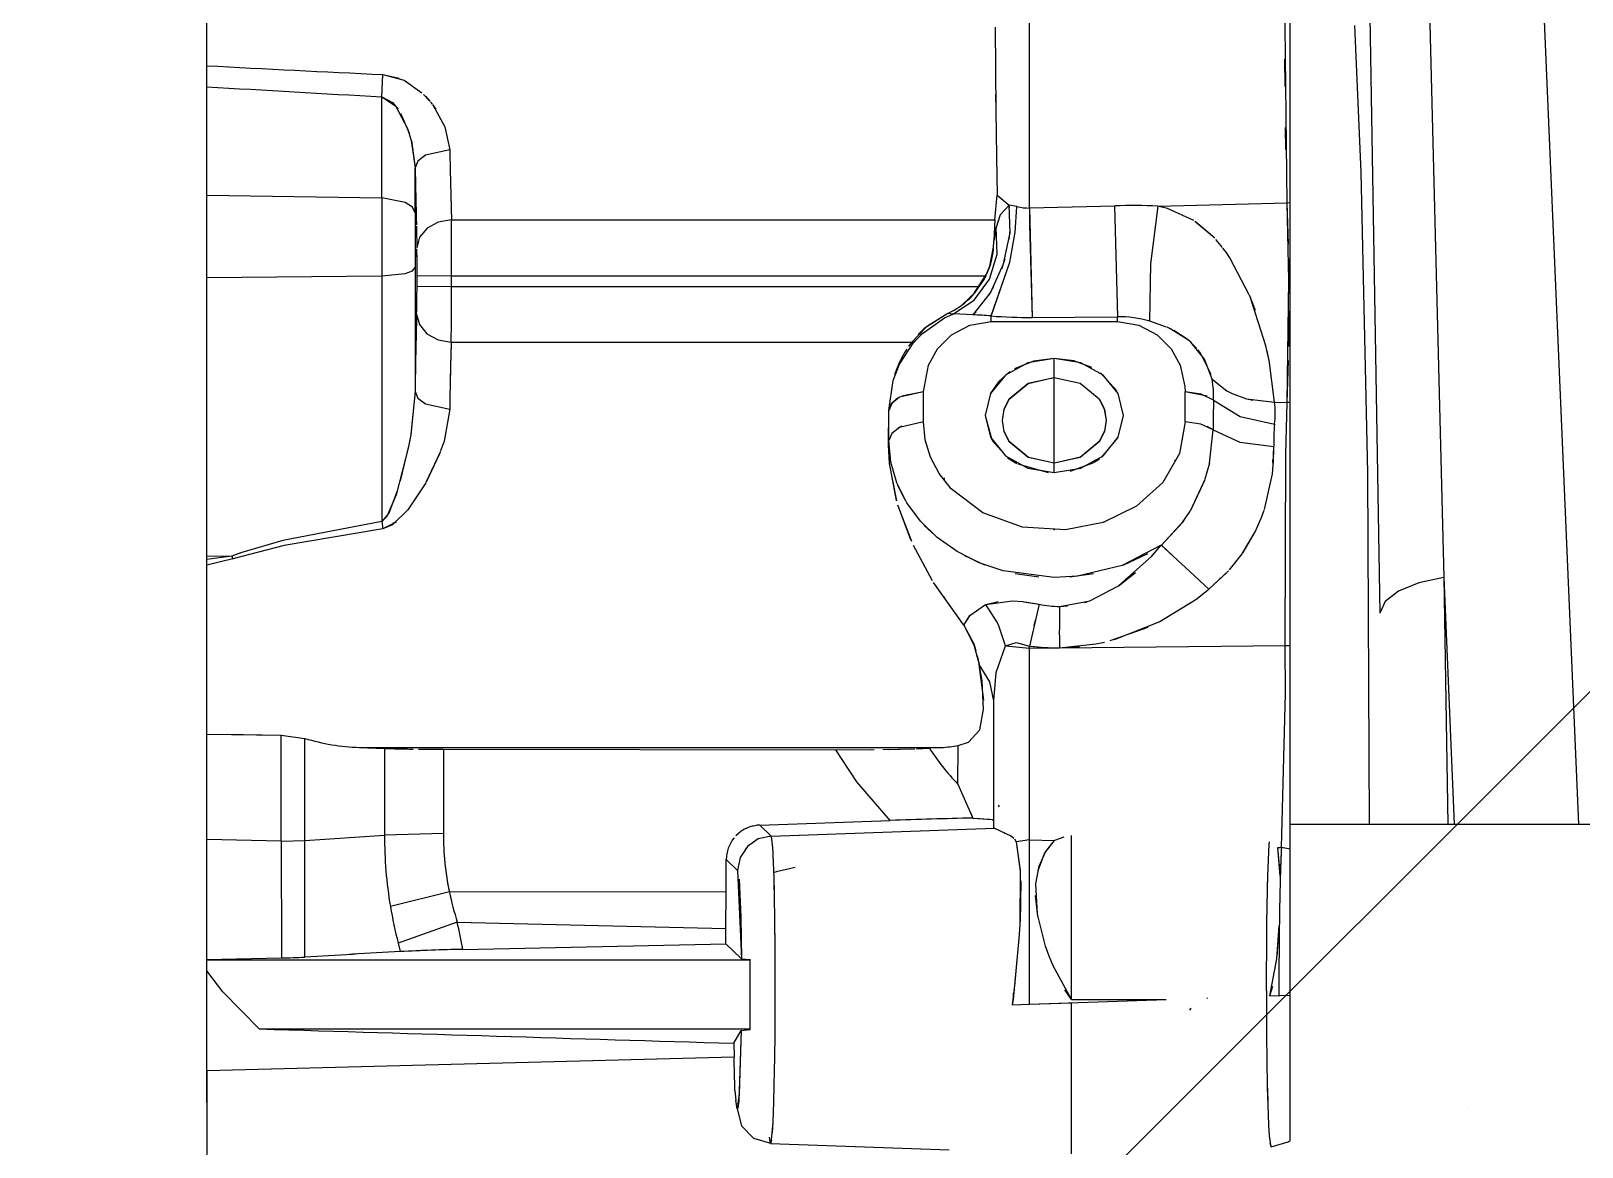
# Model space of a CAD drawing. Header units: millimetres. Extents: x 1084702 to 1166801, y 36632 to 124519.
# Drawn here: x 1103261.5 to 1103351.2, y 47696.2 to 47760.8 of the extents above; entities that cross this region are included whole.
import ezdxf

# ---------------------------------------------------------------- set-up
doc = ezdxf.new("R2010")
doc.units = ezdxf.units.MM
doc.header["$LTSCALE"] = 250
doc.layers.get('0').update_dxf_attribs({"color": 255})
doc.layers.add('%posline', color=240, linetype='Continuous')
doc.layers.add('%symbol', color=1, linetype='Continuous')
doc.styles.add('ROMANS', font='ROMANS.shx', dxfattribs={"height": 100})
doc.dimstyles.new('dott', dxfattribs={"dimscale": 100, "dimtxt": 150, "dimasz": 0.01, "dimexe": 0.5, "dimexo": 1, "dimgap": 1, "dimtad": 1, "dimdsep": 46, "dimtxsty": 'ROMANS', "dimcen": 1.5, "dimclrd": 1, "dimclre": 1, "dimclrt": 2, "dimazin": 2, "dimtfac": 1, "dimtmove": 2, "dimatfit": 3, "dimldrblk": 'DOT', "dimfxl": 1, "dimtvp": 100, "dimtolj": 1, "dimarcsym": 0})

# ---------------------------------------------------------------- blocks, each defined once
blk = doc.blocks.new('_Dot')
at = {"color": 0, "linetype": 'ByBlock', "lineweight": -2}
blk.add_line((-0.5, 0), (-1, 0), dxfattribs=at)
at = {"color": 0, "linetype": 'ByBlock', "const_width": 0.5}
blk.add_lwpolyline([(-0.25, 0, 1), (0.25, 0, 1)], format="xyb", close=True, dxfattribs=at)
blk = doc.blocks.new('GENERATOR-CENTER')
for p, q in [((-1469.424, -55.655), (-1466.804, -117.431)), ((-1483.47, -81.486), (-1483.47, -57.345)), ((-1546.108, -73.57), (-1546.108, -57.834)), ((-1475.458, -68.733), (-1474.58, -103.169)), ((-1475.458, -68.733), (-1474.58, -103.169)), ((-1483.644, -81.499), (-1483.778, -69.369)), ((-1498.539, -73.331), (-1498.539, -70.825)), ((-1478.857, -70.744), (-1478.283, -105.231)), ((-1478.857, -70.744), (-1478.283, -105.231)), ((-1546.108, -73.57), (-1546.108, -71.56)), ((-1500.527, -71.345), (-1500.49, -76.159)), ((-1479.357, -79.728), (-1479.735, -71.24)), ((-1546.108, -72.088), (-1546.108, -72.034)), ((-1498.539, -74.894), (-1498.539, -73.328)), ((-1483.766, -74.778), (-1483.776, -73.195)), ((-1483.47, -75.215), (-1483.47, -73.391)), ((-1546.108, -74.783), (-1546.108, -73.57)), ((-1546.108, -74.783), (-1546.108, -73.57)), ((-1535.993, -75.364), (-1535.924, -74.082)), ((-1535.924, -74.082), (-1534.707, -74.405)), ((-1535.924, -74.082), (-1534.986, -74.283)), ((-1534.707, -74.405), (-1533.674, -75.127)), ((-1546.108, -81.059), (-1546.108, -74.783)), ((-1546.108, -81.059), (-1546.108, -74.783)), ((-1533.572, -75.225), (-1533.191, -75.645)), ((-1533.467, -75.332), (-1533.221, -75.608)), ((-1500.5, -75.208), (-1500.49, -76.186)), ((-1498.539, -77.436), (-1498.539, -74.892)), ((-1535.993, -75.364), (-1535.366, -75.7)), ((-1535.993, -75.364), (-1535.204, -75.881)), ((-1535.366, -75.7), (-1535.053, -76.085)), ((-1535.204, -75.881), (-1534.501, -77.204)), ((-1533.168, -75.673), (-1533.078, -75.787)), ((-1533.066, -75.803), (-1532.872, -76.076)), ((-1533.048, -75.827), (-1532.343, -77.094)), ((-1500.49, -76.187), (-1500.453, -78.805)), ((-1534.913, -76.307), (-1534.396, -77.513)), ((-1532.343, -77.094), (-1532.064, -78.428)), ((-1483.47, -78.594), (-1483.47, -76.831)), ((-1534.501, -77.204), (-1534.286, -77.897)), ((-1534.285, -77.901), (-1534.064, -79.475)), ((-1534.284, -77.904), (-1534.064, -79.475)), ((-1498.539, -78.683), (-1498.539, -77.433)), ((-1483.719, -78.421), (-1483.739, -77.146)), ((-1483.47, -78.411), (-1483.47, -77.95)), ((-1533.471, -78.745), (-1533.905, -79.082)), ((-1533.47, -78.745), (-1533.905, -79.082)), ((-1532.064, -78.428), (-1533.471, -78.745)), ((-1532.064, -78.428), (-1533.47, -78.745)), ((-1500.453, -78.808), (-1500.405, -81.061)), ((-1500.452, -78.845), (-1500.405, -81.061)), ((-1498.539, -81.794), (-1498.539, -78.682)), ((-1546.108, -79.615), (-1546.108, -78.96)), ((-1535.995, -79.439), (-1535.993, -79.439)), ((-1534.074, -79.405), (-1534.072, -79.405)), ((-1534.065, -82.074), (-1534.064, -79.475)), ((-1534.065, -82.074), (-1534.064, -79.475)), ((-1533.905, -79.082), (-1534.064, -79.475)), ((-1533.905, -79.082), (-1534.064, -79.475)), ((-1478.976, -97.12), (-1479.357, -79.728)), ((-1546.108, -81.059), (-1535.995, -81.213)), ((-1546.108, -81.059), (-1535.995, -81.213)), ((-1546.108, -85.807), (-1546.108, -81.059)), ((-1534.639, -81.477), (-1535.995, -81.213)), ((-1534.639, -81.477), (-1535.995, -81.213)), ((-1534.221, -81.752), (-1534.639, -81.477)), ((-1534.221, -81.752), (-1534.639, -81.477)), ((-1500.539, -82.489), (-1500.405, -81.062)), ((-1500.539, -82.489), (-1500.405, -81.062)), ((-1500.405, -81.062), (-1499.723, -81.632)), ((-1500.405, -81.062), (-1499.725, -81.631)), ((-1491.117, -81.69), (-1483.644, -81.499)), ((-1491.117, -81.69), (-1483.644, -81.499)), ((-1483.644, -81.499), (-1483.47, -81.486)), ((-1483.644, -81.499), (-1483.47, -81.486)), ((-1483.539, -85.967), (-1483.644, -81.499)), ((-1483.567, -83.881), (-1483.644, -81.499)), ((-1483.47, -83.866), (-1483.47, -81.486)), ((-1483.47, -93.049), (-1483.47, -81.486)), ((-1534.065, -82.074), (-1534.221, -81.752)), ((-1534.065, -82.074), (-1534.221, -81.752)), ((-1531.964, -82.489), (-1532.725, -82.616)), ((-1531.964, -82.489), (-1532.725, -82.616)), ((-1531.964, -82.489), (-1500.539, -82.489)), ((-1531.964, -82.489), (-1500.539, -82.489)), ((-1500.539, -82.489), (-1500.605, -83.697)), ((-1500.232, -82.196), (-1500.466, -82.915)), ((-1500.232, -82.196), (-1500.466, -82.915)), ((-1499.725, -81.631), (-1500.232, -82.196)), ((-1499.725, -81.631), (-1500.232, -82.196)), ((-1499.694, -81.778), (-1499.721, -81.63)), ((-1499.662, -83.23), (-1499.72, -81.634)), ((-1499.365, -83.19), (-1499.27, -81.719)), ((-1499.364, -83.19), (-1499.27, -81.719)), ((-1498.539, -81.793), (-1493.615, -81.669)), ((-1498.539, -81.793), (-1493.615, -81.669)), ((-1498.539, -81.794), (-1498.539, -81.785)), ((-1498.539, -81.793), (-1498.382, -88.122)), ((-1498.539, -81.796), (-1498.533, -82.685)), ((-1493.621, -81.668), (-1493.458, -88.083)), ((-1493.621, -81.669), (-1493.458, -88.084)), ((-1491.121, -81.688), (-1491.549, -85.031)), ((-1491.121, -81.69), (-1491.549, -85.031)), ((-1490.553, -81.834), (-1491.113, -81.692)), ((-1491.051, -81.705), (-1491.113, -81.692)), ((-1489.044, -82.528), (-1490.553, -81.834)), ((-1546.108, -83.802), (-1546.108, -83.29)), ((-1533.371, -82.967), (-1533.806, -83.487)), ((-1533.371, -82.967), (-1533.806, -83.487)), ((-1532.725, -82.616), (-1533.371, -82.967)), ((-1532.725, -82.616), (-1533.371, -82.967)), ((-1500.466, -82.915), (-1500.604, -83.696)), ((-1500.466, -82.915), (-1500.604, -83.696)), ((-1500.411, -84.457), (-1500.466, -82.915)), ((-1500.411, -84.457), (-1500.466, -82.915)), ((-1500.044, -85.022), (-1499.662, -83.23)), ((-1499.71, -83.623), (-1499.649, -83.08)), ((-1499.683, -84.919), (-1499.365, -83.19)), ((-1499.683, -84.919), (-1499.364, -83.19)), ((-1498.532, -82.755), (-1498.382, -88.122)), ((-1487.831, -83.547), (-1488.979, -82.57)), ((-1487.957, -83.416), (-1488.938, -82.597)), ((-1533.806, -83.487), (-1533.964, -84.1)), ((-1533.806, -83.487), (-1533.964, -84.1)), ((-1500.86, -85.263), (-1500.617, -84.057)), ((-1500.783, -85.021), (-1500.617, -84.057)), ((-1500.605, -83.695), (-1500.605, -83.697)), ((-1487.373, -84.085), (-1487.772, -83.611)), ((-1487.175, -84.35), (-1487.352, -84.112)), ((-1483.576, -83.685), (-1483.573, -83.685)), ((-1483.576, -83.685), (-1483.573, -83.685)), ((-1501.154, -85.926), (-1500.783, -85.021)), ((-1500.855, -85.916), (-1500.411, -84.457)), ((-1500.854, -85.915), (-1500.411, -84.457)), ((-1500.8, -86.7), (-1500.044, -85.022)), ((-1500.759, -88.043), (-1499.683, -84.919)), ((-1500.759, -88.042), (-1499.683, -84.919)), ((-1500.147, -85.32), (-1499.952, -84.726)), ((-1491.549, -85.031), (-1491.593, -88.337)), ((-1491.549, -85.031), (-1491.593, -88.335)), ((-1486.952, -84.675), (-1487.171, -84.356)), ((-1485.831, -86.815), (-1486.952, -84.675)), ((-1483.534, -86.767), (-1483.552, -84.727)), ((-1483.47, -86.389), (-1483.47, -84.917)), ((-1546.108, -85.807), (-1535.997, -85.721)), ((-1546.108, -85.807), (-1535.997, -85.721)), ((-1546.108, -101.922), (-1546.108, -85.807)), ((-1546.108, -101.922), (-1546.108, -85.807)), ((-1535.997, -85.721), (-1534.64, -85.575)), ((-1535.997, -85.721), (-1534.64, -85.575)), ((-1535.997, -85.721), (-1535.997, -99.919)), ((-1535.997, -85.721), (-1535.997, -99.919)), ((-1534.64, -85.575), (-1534.223, -85.422)), ((-1534.64, -85.575), (-1534.223, -85.422)), ((-1534.223, -85.422), (-1534.067, -85.243)), ((-1534.223, -85.422), (-1534.067, -85.243)), ((-1534.067, -85.243), (-1534.067, -92.409)), ((-1534.067, -85.243), (-1534.067, -92.409)), ((-1533.956, -86.319), (-1533.953, -85.703)), ((-1533.956, -86.319), (-1533.953, -85.703)), ((-1533.953, -85.703), (-1531.953, -85.711)), ((-1533.953, -85.703), (-1531.953, -85.711)), ((-1531.956, -86.328), (-1531.953, -85.711)), ((-1531.956, -86.328), (-1531.953, -85.711)), ((-1531.953, -85.711), (-1501.096, -85.711)), ((-1531.953, -85.711), (-1501.096, -85.711)), ((-1501.791, -86.817), (-1500.98, -85.569)), ((-1501.745, -87.12), (-1500.854, -85.915)), ((-1501.745, -87.12), (-1500.855, -85.916)), ((-1501.713, -86.73), (-1501.154, -85.926)), ((-1483.641, -93.036), (-1483.539, -85.967)), ((-1533.956, -86.319), (-1531.956, -86.328)), ((-1533.956, -86.319), (-1531.956, -86.328)), ((-1531.956, -86.328), (-1501.498, -86.328)), ((-1531.956, -86.328), (-1501.498, -86.328)), ((-1502.433, -87.393), (-1501.713, -86.73)), ((-1501.874, -86.865), (-1501.895, -86.848)), ((-1501.802, -87.976), (-1500.8, -86.7)), ((-1501.742, -86.742), (-1501.538, -86.487)), ((-1500.886, -86.841), (-1500.597, -86.337)), ((-1485.477, -87.731), (-1485.825, -86.828)), ((-1484.869, -89.767), (-1485.762, -86.982)), ((-1502.978, -87.928), (-1501.745, -87.12)), ((-1502.977, -87.928), (-1501.745, -87.12)), ((-1502.433, -87.393), (-1502.305, -87.296)), ((-1501.807, -87.981), (-1501.628, -87.805)), ((-1483.551, -89.801), (-1483.534, -87.736)), ((-1483.47, -89.04), (-1483.47, -87.56)), ((-1533.977, -87.928), (-1533.821, -88.542)), ((-1533.977, -87.928), (-1533.821, -88.542)), ((-1533.821, -88.542), (-1533.386, -89.065)), ((-1533.821, -88.542), (-1533.386, -89.065)), ((-1504.498, -88.664), (-1505.347, -89.546)), ((-1504.626, -88.773), (-1504.977, -89.109)), ((-1504.726, -89.045), (-1503.455, -88.15)), ((-1503.27, -87.895), (-1504.626, -88.773)), ((-1503.27, -87.895), (-1504.498, -88.664)), ((-1503.455, -88.15), (-1502.978, -87.928)), ((-1502.978, -87.928), (-1503.27, -87.895)), ((-1502.978, -87.928), (-1503.27, -87.895)), ((-1503.056, -89.129), (-1501.993, -88.57)), ((-1503.056, -89.129), (-1501.993, -88.57)), ((-1502.983, -87.93), (-1502.978, -87.928)), ((-1502.941, -87.921), (-1502.977, -87.928)), ((-1502.972, -87.927), (-1502.977, -87.928)), ((-1501.812, -87.975), (-1502.941, -87.921)), ((-1501.993, -88.57), (-1500.759, -88.366)), ((-1501.993, -88.57), (-1500.759, -88.366)), ((-1500.759, -88.366), (-1500.759, -88.043)), ((-1500.759, -88.366), (-1500.759, -88.043)), ((-1500.759, -88.366), (-1493.458, -88.366)), ((-1500.759, -88.366), (-1493.458, -88.366)), ((-1498.382, -88.122), (-1493.458, -88.084)), ((-1498.382, -88.122), (-1493.458, -88.084)), ((-1493.458, -88.366), (-1493.458, -88.083)), ((-1493.458, -88.366), (-1493.458, -88.083)), ((-1493.458, -88.366), (-1492.224, -88.57)), ((-1493.458, -88.366), (-1492.224, -88.57)), ((-1492.224, -88.57), (-1491.161, -89.129)), ((-1492.224, -88.57), (-1491.161, -89.129)), ((-1491.592, -88.336), (-1491.593, -88.335)), ((-1490.618, -88.679), (-1491.587, -88.337)), ((-1490.369, -88.794), (-1490.584, -88.694)), ((-1490.371, -88.792), (-1490.529, -88.719)), ((-1533.386, -89.065), (-1532.739, -89.417)), ((-1533.386, -89.065), (-1532.739, -89.417)), ((-1532.739, -89.417), (-1531.977, -89.546)), ((-1532.739, -89.417), (-1531.977, -89.546)), ((-1531.977, -89.546), (-1505.347, -89.546)), ((-1531.977, -89.546), (-1505.347, -89.546)), ((-1506.049, -90.825), (-1505.223, -89.563)), ((-1505.227, -89.567), (-1504.723, -89.042)), ((-1505.221, -89.561), (-1504.727, -89.046)), ((-1503.86, -89.935), (-1503.056, -89.129)), ((-1503.86, -89.935), (-1503.056, -89.129)), ((-1491.161, -89.129), (-1490.356, -89.935)), ((-1491.161, -89.129), (-1490.356, -89.935)), ((-1489.437, -89.374), (-1490.368, -88.794)), ((-1489.424, -89.385), (-1490.192, -88.883)), ((-1489.219, -89.561), (-1489.426, -89.383)), ((-1488.427, -90.543), (-1489.219, -89.561)), ((-1504.387, -90.886), (-1503.86, -89.935)), ((-1504.387, -90.886), (-1503.86, -89.935)), ((-1497.108, -90.491), (-1498.639, -90.743)), ((-1497.108, -90.491), (-1498.314, -90.645)), ((-1497.108, -91.599), (-1497.108, -90.491)), ((-1497.108, -91.599), (-1497.108, -90.491)), ((-1495.975, -90.627), (-1497.108, -90.491)), ((-1495.578, -90.743), (-1497.108, -90.491)), ((-1490.356, -89.935), (-1489.829, -90.886)), ((-1490.356, -89.935), (-1489.829, -90.886)), ((-1488.88, -89.909), (-1489.092, -89.682)), ((-1488.679, -90.161), (-1488.806, -89.998)), ((-1488.044, -91.425), (-1488.679, -90.161)), ((-1487.98, -91.7), (-1488.427, -90.543)), ((-1484.682, -90.606), (-1484.867, -89.777)), ((-1484.698, -90.527), (-1484.801, -90.052)), ((-1483.47, -91.494), (-1483.47, -90.158)), ((-1506.415, -91.765), (-1506.05, -90.827)), ((-1504.677, -92.428), (-1504.387, -90.886)), ((-1504.677, -92.428), (-1504.387, -90.886)), ((-1499.937, -91.459), (-1500.804, -92.531)), ((-1499.669, -91.257), (-1500.334, -91.841)), ((-1498.639, -90.743), (-1499.937, -91.459)), ((-1498.314, -90.645), (-1499.407, -91.091)), ((-1494.935, -91.022), (-1495.975, -90.627)), ((-1494.28, -91.459), (-1495.578, -90.743)), ((-1493.497, -92.374), (-1494.437, -91.336)), ((-1493.413, -92.531), (-1494.28, -91.459)), ((-1489.829, -90.886), (-1489.551, -92.117)), ((-1489.829, -90.886), (-1489.551, -92.117)), ((-1484.365, -93.018), (-1484.682, -90.605)), ((-1483.641, -93.036), (-1483.565, -90.616)), ((-1506.676, -93.509), (-1506.415, -91.765)), ((-1500.334, -91.841), (-1500.808, -92.54)), ((-1499.713, -92.848), (-1498.623, -91.938)), ((-1499.707, -92.838), (-1498.608, -91.931)), ((-1498.623, -91.938), (-1497.129, -91.599)), ((-1498.608, -91.931), (-1497.108, -91.599)), ((-1497.108, -96.554), (-1497.108, -91.599)), ((-1497.108, -96.554), (-1497.108, -91.599)), ((-1497.108, -91.599), (-1495.611, -91.93)), ((-1497.108, -91.599), (-1495.608, -91.931)), ((-1495.611, -91.93), (-1494.514, -92.833)), ((-1495.608, -91.931), (-1494.51, -92.838)), ((-1489.551, -92.117), (-1489.54, -92.428)), ((-1489.551, -92.117), (-1489.54, -92.428)), ((-1487.98, -91.699), (-1487.125, -92.367)), ((-1487.98, -91.7), (-1487.978, -91.701)), ((-1487.125, -92.367), (-1486.821, -92.525)), ((-1487.123, -92.368), (-1486.824, -92.524)), ((-1534.067, -92.409), (-1534.316, -94.89)), ((-1534.067, -92.409), (-1534.312, -94.867)), ((-1534.067, -92.409), (-1533.907, -92.794)), ((-1534.067, -92.409), (-1533.907, -92.794)), ((-1533.907, -92.794), (-1533.472, -93.122)), ((-1533.907, -92.794), (-1533.472, -93.122)), ((-1533.472, -93.122), (-1532.067, -93.429)), ((-1533.472, -93.122), (-1532.067, -93.429)), ((-1506.504, -93.093), (-1506.676, -93.509)), ((-1506.53, -93.127), (-1506.676, -93.509)), ((-1506.159, -92.796), (-1506.53, -93.127)), ((-1506.066, -92.743), (-1506.504, -93.093)), ((-1504.677, -92.428), (-1506.066, -92.743)), ((-1504.677, -92.428), (-1505.921, -92.671)), ((-1504.677, -94.168), (-1504.677, -92.428)), ((-1504.677, -94.168), (-1504.677, -92.428)), ((-1500.804, -92.531), (-1501.108, -93.795)), ((-1500.009, -93.445), (-1499.713, -92.848)), ((-1500.006, -93.436), (-1499.707, -92.838)), ((-1494.514, -92.833), (-1494.213, -93.429)), ((-1494.51, -92.838), (-1494.211, -93.436)), ((-1493.108, -93.795), (-1493.413, -92.531)), ((-1489.54, -94.168), (-1489.54, -92.428)), ((-1489.54, -94.168), (-1489.54, -92.428)), ((-1488.269, -92.683), (-1489.54, -92.428)), ((-1488.615, -92.555), (-1489.54, -92.428)), ((-1487.9, -92.907), (-1488.615, -92.555)), ((-1487.9, -92.907), (-1486.362, -93.859)), ((-1487.9, -92.907), (-1486.362, -93.859)), ((-1486.821, -92.525), (-1485.987, -92.827)), ((-1485.987, -92.827), (-1485.633, -92.909)), ((-1485.986, -92.828), (-1484.365, -93.018)), ((-1484.365, -93.018), (-1483.641, -93.036)), ((-1484.365, -93.018), (-1483.641, -93.036)), ((-1483.712, -96.024), (-1483.641, -93.036)), ((-1483.712, -96.024), (-1483.641, -93.036)), ((-1483.47, -93.049), (-1483.641, -93.036)), ((-1483.47, -93.049), (-1483.641, -93.036)), ((-1483.47, -107.096), (-1483.47, -93.049)), ((-1532.067, -93.429), (-1532.394, -95.272)), ((-1506.691, -95.497), (-1506.679, -93.503)), ((-1506.691, -95.497), (-1506.679, -93.503)), ((-1506.682, -93.497), (-1506.676, -93.509)), ((-1506.679, -93.503), (-1506.676, -93.509)), ((-1506.679, -93.503), (-1506.676, -93.509)), ((-1506.676, -95.249), (-1506.676, -93.509)), ((-1506.676, -95.249), (-1506.676, -93.509)), ((-1501.108, -93.795), (-1500.804, -95.059)), ((-1501.108, -93.795), (-1500.724, -95.208)), ((-1500.108, -94.077), (-1500.006, -93.436)), ((-1500.108, -94.085), (-1500.009, -93.445)), ((-1500.006, -94.718), (-1500.108, -94.077)), ((-1500.004, -94.725), (-1500.108, -94.085)), ((-1494.213, -93.429), (-1494.108, -94.068)), ((-1494.211, -93.436), (-1494.108, -94.077)), ((-1494.108, -94.077), (-1494.211, -94.718)), ((-1494.108, -94.068), (-1494.208, -94.708)), ((-1493.413, -95.059), (-1493.108, -93.795)), ((-1493.413, -95.059), (-1493.108, -93.795)), ((-1486.362, -93.859), (-1484.367, -94.303)), ((-1486.362, -93.859), (-1484.367, -94.303)), ((-1534.32, -94.916), (-1534.428, -95.5)), ((-1506.504, -94.832), (-1506.676, -95.249)), ((-1506.066, -94.482), (-1506.504, -94.832)), ((-1505.921, -94.411), (-1506.159, -94.536)), ((-1504.677, -94.168), (-1506.066, -94.482)), ((-1504.573, -95.203), (-1504.677, -94.168)), ((-1504.573, -95.203), (-1504.677, -94.168)), ((-1500.804, -95.059), (-1499.937, -96.131)), ((-1499.707, -95.315), (-1500.006, -94.718)), ((-1499.703, -95.32), (-1500.004, -94.725)), ((-1494.211, -94.718), (-1494.51, -95.315)), ((-1494.208, -94.708), (-1494.503, -95.305)), ((-1494.28, -96.131), (-1493.413, -95.059)), ((-1489.54, -94.168), (-1489.871, -96.001)), ((-1489.54, -94.168), (-1489.871, -96.001)), ((-1488.627, -94.291), (-1489.54, -94.168)), ((-1487.915, -94.635), (-1488.627, -94.291)), ((-1487.915, -94.635), (-1488.263, -94.426)), ((-1488.123, -96.551), (-1487.915, -94.635)), ((-1487.97, -94.607), (-1487.97, -94.599)), ((-1487.915, -94.635), (-1486.384, -95.338)), ((-1487.915, -94.635), (-1486.383, -95.338)), ((-1487.172, -95.034), (-1487.17, -95.034)), ((-1534.45, -95.608), (-1535.168, -98.384)), ((-1534.426, -95.491), (-1534.924, -97.583)), ((-1532.619, -95.919), (-1533.446, -97.679)), ((-1532.394, -95.272), (-1532.609, -95.894)), ((-1506.691, -95.497), (-1506.676, -95.249)), ((-1506.691, -95.497), (-1506.676, -95.249)), ((-1506.641, -96.569), (-1506.691, -95.497)), ((-1506.643, -96.557), (-1506.691, -95.497)), ((-1506.558, -96.489), (-1506.676, -95.249)), ((-1504.265, -96.209), (-1504.573, -95.203)), ((-1504.265, -96.209), (-1504.573, -95.203)), ((-1500.708, -95.235), (-1499.879, -96.177)), ((-1498.608, -96.222), (-1499.707, -95.315)), ((-1498.605, -96.224), (-1499.703, -95.32)), ((-1494.51, -95.315), (-1495.608, -96.222)), ((-1494.503, -95.305), (-1495.594, -96.215)), ((-1494.364, -96.198), (-1493.424, -95.081)), ((-1486.384, -95.338), (-1484.416, -95.597)), ((-1486.383, -95.338), (-1484.416, -95.597)), ((-1484.47, -95.593), (-1484.47, -95.588)), ((-1484.444, -96.645), (-1484.416, -95.597)), ((-1484.439, -96.577), (-1484.416, -95.601)), ((-1484.416, -95.599), (-1484.416, -95.597)), ((-1534.664, -96.389), (-1534.64, -96.39)), ((-1532.652, -96.005), (-1533.436, -97.661)), ((-1532.876, -96.419), (-1532.86, -96.419)), ((-1506.229, -98.704), (-1506.643, -96.557)), ((-1506.219, -98.74), (-1506.641, -96.569)), ((-1506.208, -97.698), (-1506.558, -96.489)), ((-1503.76, -97.16), (-1504.265, -96.209)), ((-1503.76, -97.16), (-1504.265, -96.209)), ((-1499.937, -96.131), (-1498.639, -96.847)), ((-1499.803, -96.236), (-1499.263, -96.578)), ((-1499.224, -96.598), (-1497.459, -97.085)), ((-1498.639, -96.847), (-1497.108, -97.098)), ((-1497.108, -96.554), (-1498.608, -96.222)), ((-1497.108, -96.554), (-1498.605, -96.224)), ((-1495.608, -96.222), (-1497.108, -96.554)), ((-1497.108, -97.098), (-1497.108, -96.554)), ((-1497.108, -97.098), (-1497.108, -96.554)), ((-1497.108, -97.098), (-1495.578, -96.847)), ((-1495.594, -96.215), (-1497.088, -96.554)), ((-1496.192, -97.01), (-1494.867, -96.531)), ((-1495.578, -96.847), (-1494.28, -96.131)), ((-1494.837, -96.514), (-1494.495, -96.296)), ((-1489.871, -96.001), (-1490.834, -97.674)), ((-1489.871, -96.001), (-1490.834, -97.674)), ((-1490.155, -96.379), (-1490.082, -96.379)), ((-1488.376, -97.46), (-1488.119, -96.533)), ((-1484.494, -97.162), (-1484.444, -96.657)), ((-1484.473, -96.379), (-1484.47, -96.379)), ((-1484.47, -96.379), (-1484.47, -96.337)), ((-1484.47, -96.489), (-1484.47, -96.379)), ((-1484.46, -96.193), (-1484.421, -96.155)), ((-1484.458, -96.166), (-1484.445, -96.179)), ((-1483.754, -107.107), (-1483.712, -96.024)), ((-1483.754, -107.107), (-1483.712, -96.024)), ((-1483.47, -98.31), (-1483.47, -96.228)), ((-1533.448, -97.682), (-1534.482, -99.255)), ((-1505.633, -98.847), (-1506.208, -97.698)), ((-1503.073, -98.028), (-1503.76, -97.16)), ((-1503.073, -98.028), (-1503.76, -97.16)), ((-1503.458, -97.484), (-1503.458, -97.4)), ((-1503.458, -97.484), (-1503.458, -97.4)), ((-1497.108, -97.098), (-1497.099, -97.098)), ((-1490.834, -97.674), (-1492.345, -99.041)), ((-1490.834, -97.674), (-1492.345, -99.041)), ((-1489.24, -99.315), (-1488.381, -97.474)), ((-1489.214, -99.271), (-1488.4, -97.531)), ((-1484.956, -99.226), (-1484.494, -97.162)), ((-1478.871, -117.431), (-1478.976, -97.12)), ((-1535.168, -98.384), (-1535.696, -99.633)), ((-1535.082, -98.115), (-1535.59, -99.446)), ((-1505.725, -98.693), (-1506.156, -97.827)), ((-1501.231, -99.427), (-1503.073, -98.028)), ((-1501.231, -99.427), (-1503.073, -98.028)), ((-1535.59, -99.446), (-1535.997, -99.919)), ((-1534.482, -99.255), (-1535.369, -100.123)), ((-1505.353, -101.082), (-1506.149, -98.98)), ((-1505.398, -100.981), (-1506.146, -98.99)), ((-1504.849, -99.908), (-1505.633, -98.847)), ((-1498.939, -100.252), (-1501.231, -99.427)), ((-1498.939, -100.252), (-1501.231, -99.427)), ((-1492.345, -99.041), (-1494.273, -99.982)), ((-1492.345, -99.041), (-1494.273, -99.982)), ((-1489.53, -99.756), (-1489.244, -99.32)), ((-1485.124, -99.694), (-1484.969, -99.265)), ((-1485.075, -99.565), (-1485.043, -99.476)), ((-1535.997, -99.919), (-1541.71, -101.027)), ((-1535.927, -100.35), (-1541.64, -101.309)), ((-1535.927, -100.35), (-1541.64, -101.309)), ((-1535.696, -99.633), (-1535.997, -99.919)), ((-1535.997, -99.919), (-1535.927, -100.349)), ((-1535.167, -99.974), (-1535.927, -100.35)), ((-1535.369, -100.123), (-1535.927, -100.35)), ((-1535.354, -100.004), (-1535.28, -100.004)), ((-1535.354, -100.004), (-1535.28, -100.004)), ((-1503.874, -100.854), (-1504.849, -99.908)), ((-1503.798, -100.915), (-1504.627, -100.151)), ((-1496.449, -100.415), (-1498.939, -100.252)), ((-1496.449, -100.415), (-1498.939, -100.252)), ((-1497.108, -100.435), (-1497.108, -100.345)), ((-1497.108, -100.435), (-1497.108, -100.345)), ((-1494.273, -99.982), (-1496.449, -100.415)), ((-1494.273, -99.982), (-1496.449, -100.415)), ((-1494.255, -99.914), (-1494.255, -99.906)), ((-1490.915, -101.293), (-1489.673, -99.954)), ((-1490.915, -101.293), (-1489.676, -99.957)), ((-1489.676, -99.957), (-1489.534, -99.762)), ((-1489.673, -99.954), (-1489.53, -99.756)), ((-1485.487, -100.519), (-1485.125, -99.697)), ((-1483.47, -102.241), (-1483.47, -99.673)), ((-1541.64, -101.309), (-1544.6, -102.095)), ((-1541.64, -101.309), (-1544.596, -102.094)), ((-1541.71, -101.027), (-1544.091, -101.711)), ((-1504.144, -103.354), (-1505.245, -101.316)), ((-1502.732, -101.661), (-1503.874, -100.854)), ((-1490.918, -101.292), (-1493.188, -102.479)), ((-1491.478, -101.946), (-1490.924, -101.3)), ((-1490.917, -101.295), (-1490.23, -101.925)), ((-1490.915, -101.293), (-1490.224, -101.926)), ((-1486.223, -101.766), (-1485.493, -100.532)), ((-1486.19, -101.718), (-1485.543, -100.63)), ((-1546.108, -102.125), (-1546.108, -101.922)), ((-1546.108, -102.125), (-1546.108, -101.922)), ((-1546.108, -101.922), (-1544.669, -101.933)), ((-1546.108, -102.125), (-1546.108, -101.922)), ((-1546.108, -101.922), (-1544.669, -101.933)), ((-1544.67, -101.933), (-1546.108, -102.125)), ((-1544.67, -101.933), (-1546.108, -102.125)), ((-1544.601, -102.095), (-1546.108, -102.449)), ((-1544.601, -102.095), (-1546.108, -102.449)), ((-1546.108, -102.449), (-1546.108, -102.125)), ((-1546.108, -102.449), (-1546.108, -102.125)), ((-1546.108, -102.449), (-1546.108, -102.125)), ((-1544.67, -101.933), (-1544.6, -102.095)), ((-1544.091, -101.711), (-1544.669, -101.933)), ((-1544.209, -101.754), (-1544.669, -101.933)), ((-1544.669, -101.935), (-1544.599, -102.096)), ((-1501.452, -102.311), (-1502.732, -101.661)), ((-1501.116, -102.446), (-1502.271, -101.922)), ((-1493.37, -103.632), (-1491.478, -101.946)), ((-1491.717, -101.797), (-1493.101, -102.446)), ((-1490.23, -101.925), (-1489.274, -102.81)), ((-1490.224, -101.926), (-1489.269, -102.811)), ((-1486.979, -102.72), (-1486.229, -101.775)), ((-1546.108, -112.224), (-1546.108, -102.449)), ((-1500.065, -102.788), (-1501.452, -102.311)), ((-1497.108, -103.175), (-1500.065, -102.788)), ((-1498.006, -103.14), (-1499.371, -102.951)), ((-1495.766, -103.097), (-1497.108, -103.175)), ((-1494.846, -102.951), (-1496.211, -103.14)), ((-1493.188, -102.479), (-1495.766, -103.097)), ((-1493.421, -103.667), (-1492.417, -102.878)), ((-1489.274, -102.81), (-1488.168, -103.843)), ((-1489.269, -102.811), (-1488.162, -103.844)), ((-1488.162, -103.844), (-1487.027, -102.773)), ((-1488.162, -103.844), (-1487.167, -102.924)), ((-1502.342, -105.924), (-1504.084, -103.452)), ((-1502.346, -105.918), (-1504.035, -103.531)), ((-1495.057, -104.517), (-1493.429, -103.672)), ((-1492.945, -103.204), (-1492.866, -103.204)), ((-1492.945, -103.204), (-1492.866, -103.204)), ((-1488.93, -104.429), (-1488.167, -103.845)), ((-1488.853, -103.204), (-1488.848, -103.204)), ((-1488.853, -103.204), (-1488.848, -103.204)), ((-1488.211, -103.88), (-1488.167, -103.845)), ((-1487.548, -103.204), (-1487.515, -103.204)), ((-1487.548, -103.204), (-1487.515, -103.204)), ((-1483.47, -107.096), (-1483.47, -103.381)), ((-1477.204, -103.947), (-1477.981, -104.555)), ((-1477.204, -103.947), (-1477.981, -104.555)), ((-1476.031, -103.469), (-1477.204, -103.947)), ((-1476.031, -103.469), (-1477.204, -103.947)), ((-1474.58, -103.169), (-1476.031, -103.469)), ((-1474.58, -103.169), (-1476.031, -103.469)), ((-1474.58, -103.169), (-1473.976, -117.431)), ((-1474.58, -103.169), (-1474.343, -117.431)), ((-1546.108, -106.724), (-1546.108, -104.725)), ((-1503.458, -104.362), (-1503.458, -104.279)), ((-1503.458, -104.362), (-1503.458, -104.279)), ((-1501.987, -105.36), (-1501.075, -104.733)), ((-1501.074, -104.733), (-1499.539, -104.519)), ((-1501.074, -104.733), (-1500.35, -104.556)), ((-1500.445, -105.687), (-1501.074, -104.733)), ((-1501.071, -104.736), (-1501.074, -104.733)), ((-1499.539, -104.519), (-1498.904, -104.563)), ((-1498.892, -104.564), (-1497.977, -104.716)), ((-1498.801, -104.575), (-1497.977, -104.716)), ((-1497.977, -104.716), (-1498.539, -107.129)), ((-1497.978, -104.72), (-1497.996, -104.781)), ((-1496.798, -104.838), (-1495.057, -104.517)), ((-1496.798, -104.838), (-1496.343, -104.812)), ((-1495.362, -104.616), (-1495.204, -104.567)), ((-1491.049, -105.727), (-1488.93, -104.429)), ((-1477.981, -104.555), (-1478.283, -105.231)), ((-1477.981, -104.555), (-1478.283, -105.231)), ((-1502.342, -105.924), (-1501.996, -105.37)), ((-1502.342, -105.924), (-1501.998, -105.373)), ((-1500.317, -105.955), (-1500.445, -105.686)), ((-1500.32, -105.946), (-1500.441, -105.694)), ((-1498.217, -105.635), (-1498.291, -105.952)), ((-1493.619, -106.749), (-1491.049, -105.727)), ((-1502.342, -105.924), (-1501.754, -107.053)), ((-1502.342, -105.924), (-1501.768, -107.011)), ((-1499.933, -107.111), (-1500.317, -105.953)), ((-1493.866, -106.817), (-1491.673, -106.029)), ((-1501.768, -107.011), (-1501.651, -107.385)), ((-1501.754, -107.053), (-1501.449, -108.198)), ((-1500.462, -108.651), (-1499.933, -107.112)), ((-1500.462, -108.651), (-1499.933, -107.112)), ((-1499.933, -107.111), (-1499.306, -106.934)), ((-1499.933, -107.111), (-1499.306, -106.934)), ((-1499.933, -107.112), (-1499.933, -107.109)), ((-1499.933, -107.112), (-1498.539, -107.25)), ((-1499.933, -107.112), (-1498.539, -107.25)), ((-1499.306, -106.934), (-1498.539, -107.129)), ((-1499.306, -106.934), (-1498.539, -107.129)), ((-1498.535, -107.113), (-1498.539, -107.133)), ((-1498.539, -107.25), (-1498.539, -107.129)), ((-1498.539, -107.25), (-1498.539, -107.129)), ((-1498.539, -107.25), (-1496.811, -107.233)), ((-1498.539, -107.25), (-1496.817, -107.234)), ((-1498.539, -118.332), (-1498.539, -107.25)), ((-1498.539, -118.332), (-1498.539, -107.25)), ((-1496.811, -107.233), (-1483.754, -107.107)), ((-1496.811, -107.233), (-1483.754, -107.107)), ((-1496.811, -107.229), (-1495.65, -107.155)), ((-1496.802, -107.229), (-1494.713, -107.011)), ((-1494.713, -107.011), (-1494.198, -106.901)), ((-1483.754, -107.107), (-1483.47, -107.096)), ((-1483.754, -107.107), (-1483.47, -107.096)), ((-1483.738, -109.848), (-1483.754, -107.107)), ((-1483.738, -109.848), (-1483.754, -107.107)), ((-1483.47, -118.87), (-1483.47, -107.096)), ((-1546.108, -109.633), (-1546.108, -108.003)), ((-1501.57, -107.69), (-1501.449, -108.198)), ((-1501.278, -109.148), (-1501.449, -108.198)), ((-1500.824, -109.198), (-1501.449, -108.198)), ((-1501.189, -110.264), (-1501.449, -108.198)), ((-1500.824, -109.198), (-1501.449, -108.198)), ((-1501.193, -110.788), (-1501.278, -109.148)), ((-1500.608, -110.304), (-1500.824, -109.198)), ((-1500.608, -110.304), (-1500.824, -109.198)), ((-1500.608, -110.304), (-1500.462, -108.651)), ((-1500.608, -110.304), (-1500.462, -108.651)), ((-1501.237, -110.028), (-1501.209, -110.028)), ((-1500.608, -111.373), (-1500.608, -110.304)), ((-1500.608, -117.645), (-1500.608, -110.304)), ((-1500.592, -110.028), (-1500.573, -110.028)), ((-1483.972, -118.789), (-1483.738, -109.848)), ((-1483.972, -118.789), (-1483.738, -109.848)), ((-1546.108, -112.224), (-1546.108, -110.605)), ((-1501.412, -111.976), (-1501.193, -110.788)), ((-1483.47, -111.471), (-1483.47, -110.324)), ((-1502.064, -112.69), (-1501.412, -111.976)), ((-1546.108, -118.295), (-1546.108, -112.224)), ((-1546.108, -118.295), (-1546.108, -112.224)), ((-1546.108, -112.224), (-1544.024, -112.25)), ((-1546.108, -112.224), (-1541.804, -112.278)), ((-1544.005, -112.25), (-1541.804, -112.278)), ((-1541.804, -118.4), (-1541.804, -112.278)), ((-1541.804, -118.4), (-1541.804, -112.278)), ((-1541.804, -112.278), (-1540.443, -112.472)), ((-1540.443, -118.381), (-1540.443, -112.472)), ((-1540.443, -118.381), (-1540.443, -112.472)), ((-1537.303, -112.996), (-1535.831, -113.048)), ((-1537.303, -112.996), (-1535.831, -113.048)), ((-1537.303, -112.996), (-1503.634, -112.996)), ((-1537.303, -112.996), (-1503.634, -112.996)), ((-1503.634, -112.996), (-1504.33, -113.034)), ((-1503.634, -112.996), (-1504.33, -113.034)), ((-1502.686, -115.111), (-1502.664, -112.878)), ((-1502.686, -115.111), (-1502.664, -112.878)), ((-1502.664, -112.878), (-1502.064, -112.69)), ((-1535.831, -113.048), (-1535.831, -118.06)), ((-1535.831, -113.048), (-1535.831, -118.06)), ((-1532.427, -113.101), (-1532.427, -117.957)), ((-1532.427, -113.101), (-1509.737, -113.129)), ((-1532.427, -113.101), (-1532.427, -113.104)), ((-1532.427, -113.101), (-1509.737, -113.129)), ((-1509.738, -113.129), (-1507.514, -113.118)), ((-1509.738, -113.129), (-1507.661, -113.12)), ((-1508.53, -114.986), (-1509.737, -113.129)), ((-1507.02, -113.112), (-1505.176, -113.071)), ((-1506.72, -113.107), (-1505.367, -113.077)), ((-1505.071, -113.067), (-1504.33, -113.034)), ((-1504.944, -113.063), (-1504.33, -113.034)), ((-1483.47, -114.685), (-1483.47, -113.531)), ((-1500.608, -115.277), (-1500.608, -114.066)), ((-1506.595, -117.214), (-1508.53, -114.986)), ((-1502.686, -115.11), (-1501.818, -117.079)), ((-1500.344, -116.338), (-1500.286, -116.432)), ((-1483.47, -117.295), (-1483.47, -116.338)), ((-1514.139, -117.486), (-1506.595, -117.214)), ((-1514.139, -117.486), (-1506.595, -117.214)), ((-1506.595, -117.214), (-1506.598, -117.211)), ((-1501.984, -116.676), (-1501.856, -116.984)), ((-1501.817, -117.079), (-1500.86, -117.137)), ((-1501.817, -117.079), (-1500.68, -117.169)), ((-1501.419, -117.103), (-1501.426, -117.09)), ((-1500.68, -117.169), (-1500.608, -117.211)), ((-1483.87, -117.022), (-1483.87, -117.02)), ((-1483.47, -117.431), (-1443.47, -117.431)), ((-1546.108, -122.947), (-1546.108, -118.295)), ((-1546.108, -118.295), (-1541.804, -118.4)), ((-1546.108, -118.295), (-1541.804, -118.4)), ((-1546.108, -125.264), (-1546.108, -118.295)), ((-1540.443, -118.381), (-1535.831, -118.06)), ((-1540.443, -118.381), (-1535.831, -118.06)), ((-1532.427, -117.974), (-1535.831, -118.06)), ((-1532.427, -117.974), (-1535.831, -118.06)), ((-1514.229, -118.288), (-1514.854, -118.725)), ((-1513.487, -118.116), (-1514.229, -118.288)), ((-1514.139, -117.486), (-1513.487, -118.116)), ((-1514.139, -117.486), (-1513.487, -118.116)), ((-1513.487, -118.116), (-1500.56, -117.665)), ((-1513.487, -118.116), (-1500.56, -117.665)), ((-1513.487, -118.116), (-1513.404, -118.791)), ((-1500.56, -117.665), (-1499.573, -118.131)), ((-1500.56, -117.665), (-1499.612, -118.103)), ((-1499.962, -117.988), (-1499.962, -117.944)), ((-1499.612, -118.103), (-1499.487, -118.201)), ((-1499.573, -118.131), (-1499.442, -118.244)), ((-1499.414, -118.274), (-1499.318, -118.448)), ((-1498.539, -118.332), (-1499.318, -118.448)), ((-1498.539, -118.332), (-1499.318, -118.448)), ((-1498.539, -118.332), (-1497.087, -118.378)), ((-1498.539, -118.332), (-1497.087, -118.378)), ((-1498.539, -127.84), (-1498.539, -118.332)), ((-1498.539, -124.52), (-1498.539, -118.332)), ((-1497.665, -119.13), (-1497.087, -118.378)), ((-1497.607, -119.029), (-1497.087, -118.378)), ((-1496.547, -118.178), (-1497.087, -118.378)), ((-1496.108, -127.57), (-1496.108, -118.092)), ((-1496.108, -127.569), (-1496.108, -118.092)), ((-1541.804, -118.419), (-1540.443, -118.381)), ((-1541.804, -118.4), (-1541.796, -125.106)), ((-1540.446, -125.119), (-1540.443, -118.381)), ((-1514.854, -118.725), (-1515.269, -119.364)), ((-1514.733, -118.611), (-1514.964, -118.849)), ((-1513.406, -118.747), (-1513.332, -120.545)), ((-1499.318, -118.448), (-1499.071, -120.147)), ((-1499.318, -118.448), (-1499.074, -120.112)), ((-1498.046, -120.119), (-1497.665, -119.13)), ((-1497.977, -119.867), (-1497.607, -119.029)), ((-1497.108, -118.419), (-1497.108, -118.415)), ((-1497.108, -118.419), (-1497.108, -118.415)), ((-1484.755, -120.396), (-1484.681, -118.602)), ((-1484.681, -118.602), (-1484.671, -118.457)), ((-1484.68, -118.587), (-1484.672, -118.461)), ((-1484.671, -118.461), (-1484.668, -118.461)), ((-1484.182, -118.783), (-1483.972, -118.789)), ((-1484.182, -118.783), (-1483.972, -118.789)), ((-1484.042, -120.26), (-1484.182, -118.783)), ((-1484.037, -120.436), (-1484.182, -118.783)), ((-1483.47, -118.87), (-1483.972, -118.789)), ((-1483.47, -118.87), (-1483.972, -118.789)), ((-1483.47, -125.753), (-1483.47, -118.87)), ((-1516.079, -121.318), (-1516.071, -119.479)), ((-1516.079, -121.318), (-1516.071, -119.479)), ((-1516.071, -119.479), (-1515.416, -120.111)), ((-1516.071, -119.479), (-1515.416, -120.111)), ((-1515.269, -119.364), (-1515.416, -120.111)), ((-1515.416, -120.111), (-1515.197, -125.226)), ((-1515.416, -120.111), (-1515.197, -125.226)), ((-1513.346, -120.223), (-1513.087, -120.144)), ((-1513.087, -120.144), (-1512.098, -119.926)), ((-1499.071, -120.148), (-1499.097, -123.231)), ((-1498.167, -120.878), (-1497.977, -119.867)), ((-1484.126, -119.404), (-1484.119, -119.404)), ((-1484.126, -119.404), (-1484.119, -119.404)), ((-1515.335, -120.603), (-1515.236, -122.813)), ((-1513.332, -120.545), (-1513.312, -121.374)), ((-1513.331, -120.564), (-1513.315, -121.222)), ((-1499.035, -120.707), (-1499.086, -123.072)), ((-1498.083, -122.628), (-1498.167, -120.878)), ((-1484.776, -121.245), (-1484.755, -120.396)), ((-1484.772, -121.088), (-1484.756, -120.416)), ((-1484.037, -120.437), (-1484.037, -120.436)), ((-1483.47, -120.979), (-1483.47, -120.436)), ((-1540.445, -123.164), (-1540.444, -121.551)), ((-1532.084, -121.348), (-1535.496, -122.188)), ((-1532.084, -121.348), (-1535.496, -122.188)), ((-1532.084, -121.348), (-1516.079, -121.318)), ((-1532.084, -121.348), (-1516.079, -121.318)), ((-1516.09, -123.456), (-1516.079, -121.318)), ((-1516.09, -123.456), (-1516.079, -121.318)), ((-1513.312, -121.373), (-1513.282, -123.22)), ((-1498.061, -122.759), (-1498.186, -121.555)), ((-1484.807, -123.133), (-1484.776, -121.244)), ((-1541.8, -122.041), (-1541.796, -125.169)), ((-1515.236, -122.819), (-1515.197, -125.226)), ((-1497.609, -124.49), (-1498.083, -122.628)), ((-1483.47, -123.587), (-1483.47, -122.664)), ((-1531.629, -123.095), (-1535.044, -124.312)), ((-1531.629, -123.095), (-1535.044, -124.312)), ((-1531.629, -123.095), (-1516.09, -123.456)), ((-1531.629, -123.095), (-1516.09, -123.456)), ((-1516.094, -124.346), (-1516.09, -123.456)), ((-1516.094, -124.346), (-1516.09, -123.456)), ((-1513.282, -123.22), (-1513.27, -124.417)), ((-1513.281, -123.263), (-1513.271, -124.252)), ((-1499.097, -123.231), (-1499.14, -123.801)), ((-1484.819, -124.357), (-1484.807, -123.133)), ((-1484.817, -124.185), (-1484.807, -123.179)), ((-1484.24, -125.204), (-1484.095, -123.305)), ((-1484.228, -125.084), (-1484.095, -123.305)), ((-1535.044, -124.312), (-1534.921, -124.801)), ((-1535.044, -124.312), (-1534.921, -124.801)), ((-1531.314, -124.671), (-1516.094, -124.346)), ((-1516.094, -124.346), (-1515.197, -125.226)), ((-1516.094, -124.346), (-1515.197, -125.226)), ((-1513.27, -124.416), (-1513.262, -126.379)), ((-1499.159, -124.034), (-1499.49, -127.574)), ((-1499.14, -123.803), (-1499.405, -126.772)), ((-1499.22, -124.626), (-1499.211, -124.626)), ((-1498.539, -127.84), (-1498.539, -124.525)), ((-1497.399, -125.066), (-1497.609, -124.491)), ((-1497.434, -124.976), (-1497.6, -124.517)), ((-1497.547, -124.626), (-1497.543, -124.626)), ((-1484.827, -126.365), (-1484.819, -124.356)), ((-1484.213, -124.625), (-1484.187, -124.625)), ((-1546.108, -125.264), (-1541.796, -125.169)), ((-1546.108, -125.264), (-1541.796, -125.169)), ((-1546.108, -125.271), (-1546.108, -125.264)), ((-1546.108, -125.271), (-1546.108, -125.264)), ((-1546.108, -125.908), (-1546.108, -125.271)), ((-1546.108, -125.271), (-1514.696, -125.271)), ((-1546.108, -125.908), (-1546.108, -125.271)), ((-1546.108, -125.271), (-1514.696, -125.271)), ((-1515.197, -125.226), (-1514.699, -125.261)), ((-1514.701, -125.261), (-1514.699, -125.261)), ((-1514.698, -125.261), (-1514.696, -125.271)), ((-1514.698, -125.261), (-1514.696, -125.271)), ((-1514.696, -129.271), (-1514.696, -125.271)), ((-1514.696, -129.271), (-1514.696, -125.271)), ((-1497.17, -125.624), (-1497.4, -125.064)), ((-1484.646, -127.356), (-1484.241, -125.21)), ((-1483.47, -127.315), (-1483.47, -125.303)), ((-1546.109, -125.907), (-1546.11, -125.905)), ((-1546.108, -131.685), (-1546.108, -125.905)), ((-1546.108, -131.685), (-1546.108, -125.908)), ((-1545.19, -127.133), (-1546.108, -125.908)), ((-1546.108, -133.519), (-1546.108, -126.104)), ((-1545.189, -127.134), (-1546.107, -125.909)), ((-1513.262, -126.379), (-1513.263, -127.747)), ((-1496.108, -127.569), (-1497.17, -125.624)), ((-1484.826, -127.762), (-1484.827, -126.367)), ((-1543.081, -129.271), (-1545.19, -127.133)), ((-1543.081, -129.271), (-1545.189, -127.134)), ((-1513.262, -126.493), (-1513.263, -127.593)), ((-1499.418, -126.911), (-1499.546, -127.876)), ((-1499.458, -127.315), (-1499.458, -127.211)), ((-1499.431, -127.004), (-1499.427, -127.004)), ((-1499.431, -127.004), (-1499.427, -127.004)), ((-1496.108, -127.569), (-1496.489, -127.015)), ((-1484.826, -127.614), (-1484.827, -126.476)), ((-1484.826, -127.004), (-1484.823, -127.004)), ((-1484.826, -127.004), (-1484.823, -127.004)), ((-1484.647, -127.356), (-1484.12, -127.337)), ((-1484.646, -127.356), (-1484.475, -126.805)), ((-1484.646, -127.356), (-1483.47, -127.315)), ((-1484.646, -127.356), (-1484.12, -127.337)), ((-1484.573, -127.004), (-1484.564, -127.004)), ((-1484.573, -127.004), (-1484.564, -127.004)), ((-1484.12, -127.337), (-1483.47, -127.315)), ((-1484.12, -127.337), (-1483.47, -127.315)), ((-1483.87, -127.33), (-1483.87, -127.329)), ((-1483.47, -135.722), (-1483.47, -127.315)), ((-1513.263, -127.748), (-1513.275, -129.624)), ((-1499.547, -127.876), (-1498.539, -127.84)), ((-1499.49, -127.574), (-1499.546, -127.876)), ((-1499.546, -127.876), (-1498.539, -127.84)), ((-1498.539, -127.84), (-1490.645, -127.565)), ((-1498.539, -127.84), (-1490.645, -127.565)), ((-1498.539, -127.841), (-1496.108, -127.756)), ((-1496.108, -127.57), (-1490.645, -127.565)), ((-1496.108, -127.57), (-1490.645, -127.565)), ((-1496.108, -136.493), (-1496.108, -127.756)), ((-1489.265, -128.183), (-1489.189, -128.072)), ((-1488.282, -127.51), (-1488.247, -127.479)), ((-1484.814, -129.684), (-1484.826, -127.765)), ((-1543.081, -129.271), (-1514.696, -129.271)), ((-1543.081, -129.271), (-1514.696, -129.271)), ((-1515.644, -130.101), (-1515.208, -129.361)), ((-1515.644, -130.101), (-1515.208, -129.361)), ((-1515.208, -129.361), (-1515.354, -133.458)), ((-1515.208, -129.361), (-1515.321, -133.02)), ((-1515.208, -129.362), (-1514.699, -129.298)), ((-1515.208, -129.362), (-1515.205, -129.357)), ((-1514.699, -129.298), (-1514.696, -129.271)), ((-1514.699, -129.298), (-1514.696, -129.271)), ((-1513.275, -129.624), (-1513.29, -130.905)), ((-1513.275, -129.651), (-1513.289, -130.889)), ((-1484.799, -130.994), (-1484.814, -129.684)), ((-1484.799, -130.984), (-1484.814, -129.711)), ((-1483.47, -130.974), (-1483.47, -129.715)), ((-1546.108, -131.685), (-1515.623, -130.879)), ((-1546.108, -131.685), (-1515.623, -130.879)), ((-1515.644, -130.101), (-1515.623, -130.879)), ((-1515.644, -130.101), (-1515.623, -130.879)), ((-1513.29, -130.905), (-1513.319, -132.534)), ((-1546.108, -131.685), (-1546.108, -144.507)), ((-1484.769, -132.662), (-1484.799, -130.994)), ((-1513.319, -132.534), (-1513.344, -133.518)), ((-1513.32, -132.599), (-1513.343, -133.487)), ((-1496.108, -132.111), (-1496.108, -132.029)), ((-1484.742, -133.669), (-1484.769, -132.661)), ((-1484.743, -133.648), (-1484.768, -132.702)), ((-1483.47, -133.261), (-1483.47, -132.142)), ((-1515.576, -132.842), (-1515.528, -133.397)), ((-1515.576, -132.842), (-1515.528, -133.397)), ((-1515.449, -133.889), (-1515.528, -133.396)), ((-1515.44, -133.895), (-1515.528, -133.396)), ((-1515.489, -133.592), (-1515.483, -133.615)), ((-1515.321, -133.02), (-1515.449, -133.889)), ((-1515.354, -133.458), (-1515.409, -133.842)), ((-1513.344, -133.518), (-1513.387, -134.673)), ((-1515.448, -133.888), (-1515.193, -134.869)), ((-1515.409, -133.842), (-1515.44, -133.895)), ((-1484.698, -134.841), (-1484.742, -133.669)), ((-1483.47, -134.962), (-1483.47, -134.245)), ((-1473.233, -133.79), (-1473.232, -133.793)), ((-1473.233, -133.79), (-1473.232, -133.793)), ((-1546.108, -134.93), (-1546.108, -136.225)), ((-1515.193, -134.869), (-1514.49, -135.598)), ((-1513.388, -134.686), (-1513.493, -135.873)), ((-1513.387, -134.673), (-1513.42, -135.262)), ((-1484.664, -135.448), (-1484.698, -134.84)), ((-1484.664, -135.446), (-1484.697, -134.861)), ((-1483.47, -135.646), (-1483.47, -135.363)), ((-1514.49, -135.598), (-1513.519, -135.887)), ((-1513.508, -135.896), (-1513.578, -135.53)), ((-1513.493, -135.873), (-1513.52, -135.888)), ((-1513.46, -135.699), (-1513.508, -135.896)), ((-1513.508, -135.896), (-1503.178, -136.257)), ((-1484.561, -136.093), (-1484.664, -135.448)), ((-1484.574, -136.1), (-1484.623, -135.901)), ((-1484.55, -136.068), (-1484.574, -136.1)), ((-1484.563, -136.092), (-1483.592, -135.803)), ((-1483.592, -135.803), (-1483.47, -135.722))]:
    blk.add_line(p, q)
for centre, radius, start, end in [((-1362.458, 3474.718), 3553.037, 267.037155, 267.201602), ((-1362.458, 3474.718), 3553.037, 267.037155, 267.201603), ((-1362.29, 3034.058), 3114.271, 266.616169, 266.802571), ((-1362.29, 3034.058), 3114.271, 266.616169, 266.802571), ((-4203.138, -77.704), 2667.145, 359.924614, 0.050258), ((-4203.138, -77.704), 2667.145, 359.924614, 0.050258), ((-375.012, -52.07), 1157.352, 181.304973, 181.352594), ((-66.774, -50.185), 1467.582, 181.143615, 181.272037), ((-66.774, -50.185), 1467.582, 181.14362, 181.205449), ((-375.012, -52.07), 1157.352, 181.352469, 181.498143), ((-375.012, -52.07), 1157.352, 181.358056, 181.373586), ((-59.521, -84.121), 1476.477, 179.887145, 180.062095), ((-59.521, -84.121), 1476.477, 179.887145, 180.062095), ((-375.012, -52.07), 1157.352, 181.456638, 181.494794), ((-797.563, -84.119), 736.505, 179.840967, 180.005299), ((-375.012, -52.07), 1157.352, 181.497906, 181.506096), ((-1787.061, -84.942), 255.109, 0.26888, 0.55089), ((-1500.206, -85.41), 3.808, 75.77721, 82.71315), ((-1500.206, -85.41), 3.808, 82.64449, 82.67489), ((-1498.598, -78.872), 2.925, 256.72026, 271.16692), ((-1498.598, -78.872), 2.925, 256.72027, 271.16628), ((-1492.632, -114.942), 33.287, 87.39087, 91.69195), ((-1492.632, -114.942), 33.287, 87.38347, 91.69196), ((-797.563, -84.119), 736.505, 179.890397, 180.005299), ((-66.774, -50.185), 1467.582, 181.274902, 181.32421), ((-797.563, -84.119), 736.505, 180.005455, 180.087498), ((-797.563, -84.119), 736.505, 180.006054, 180.087496), ((-1597.28, -85.322), 63.328, 359.65569, 1.047), ((-1597.28, -85.322), 63.328, 359.65569, 1.01587), ((-1787.061, -84.942), 255.109, 0.18695, 0.26868), ((-1787.061, -84.942), 255.109, 0.19587, 0.26392), ((-1787.061, -84.942), 255.109, 359.82731, 0.18645), ((-1505.083, -83.765), 4.476, 335.72823, 356.24594), ((-1505.083, -83.765), 4.476, 340.1367, 356.25212), ((-1507.342, -83.649), 6.737, 356.52402, 359.5929), ((-1507.342, -83.649), 6.737, 356.51994, 359.5929), ((-1505.11, -83.767), 4.5, 330.44032, 334.35133), ((-1505.11, -83.767), 4.5, 330.47553, 334.34207), ((-1610.042, -86.141), 76.087, 358.65358, 359.86525), ((-1610.042, -86.141), 76.087, 358.65358, 359.86525), ((-1836.209, -85.971), 304.253, 359.63164, 359.93268), ((-1505.235, -83.681), 4.652, 307.05086, 320.51459), ((-1505.173, -83.767), 4.545, 294.75235, 307.07995), ((-1505.173, -83.767), 4.545, 294.75139, 307.07995), ((-1505.235, -83.681), 4.652, 307.05238, 309.4577), ((-1186.141, -97.106), 347.957, 178.48864, 179.22658), ((-1186.141, -97.106), 347.957, 178.48864, 178.75224), ((-1836.209, -85.971), 304.253, 359.32671, 359.56318), ((-1836.209, -85.971), 304.253, 359.56319, 359.63162), ((-1836.209, -85.971), 304.253, 359.56784, 359.6257), ((-1502.521, -107.666), 19.703, 84.86869, 87.93739), ((-1502.521, -107.666), 19.703, 87.90022, 87.90909), ((-1502.521, -107.666), 19.703, 84.86862, 84.878), ((-1498.609, -59.254), 28.868, 265.72943, 270.45104), ((-1498.609, -59.254), 28.868, 265.72958, 270.45104), ((-1493.416, -94.77), 6.687, 74.13265, 90.3627), ((-1270.701, -97.5), 261.398, 178.25623, 179.10761), ((-1500.062, -93.528), 6.618, 143.00767, 145.67251), ((-1500.062, -93.528), 6.618, 143.00998, 145.492), ((-1270.701, -97.5), 261.398, 178.31131, 178.85116), ((-1500.062, -93.528), 6.618, 147.32929, 161.46797), ((-1493.632, -92.679), 5.736, 357.72185, 9.82861), ((996.795, -109.155), 2502.417, 179.620008, 179.621633), ((-1431.752, -94.257), 56.165, 178.62307, 180.38549), ((-1431.752, -94.257), 56.165, 178.62305, 180.38549), ((-1489.933, -93.646), 5.603, 353.27099, 6.44112), ((-1489.933, -93.646), 5.603, 353.27099, 6.44112), ((-1500.062, -93.528), 6.618, 178.74027, 179.78216), ((-1474.917, -95.302), 9.503, 173.97333, 181.74926), ((-1474.917, -95.302), 9.503, 173.97407, 181.74926), ((-1496.855, -99.645), 5.193, 257.52416, 270.6345), ((-1496.855, -99.645), 5.193, 257.52924, 270.63287), ((-1418.939, -106.424), 77.876, 178.83699, 180.59539), ((-1418.939, -106.424), 77.876, 178.83699, 180.59539), ((-1496.989, -95.294), 11.937, 262.53845, 270.82537), ((-1496.989, -95.294), 11.937, 263.07491, 270.28812), ((-1496.989, -95.294), 11.937, 270.53722, 270.8197), ((-1536.862, -100.673), 12.33, 253.11756, 267.95194), ((-1536.862, -100.673), 12.33, 253.11754, 267.95194), ((-1504.019, -105.786), 7.22, 273.06018, 280.81609), ((-1504.019, -105.786), 7.22, 273.06018, 280.81668), ((-1532.538, -8.289), 104.812, 268.19947, 269.0296), ((-1532.538, -8.289), 104.812, 268.19947, 269.10452), ((-1532.538, -8.289), 104.812, 269.27439, 270.06035), ((-1532.538, -8.289), 104.812, 269.36021, 269.37649), ((-1492.881, -105.666), 13.614, 212.76246, 223.92105), ((-1492.881, -105.666), 13.614, 212.76364, 223.92706), ((-1495.378, -431.4), 314.386, 91.17355, 92.04457), ((-1495.378, -431.4), 314.386, 91.17355, 91.17544), ((-1511.943, -118.2), 23.888, 179.66307, 189.60978), ((-1511.943, -118.2), 23.888, 179.67713, 189.60978), ((-1516.364, -118.043), 16.064, 179.69155, 191.86972), ((-1516.364, -118.043), 16.064, 179.75134, 191.86972), ((-1514.067, -119.489), 2.004, 141.01437, 179.70913), ((-1514.067, -119.489), 2.004, 141.0113, 179.70925), ((-1514.067, -119.489), 2.004, 92.06605, 136.35499), ((-1514.067, -119.489), 2.004, 92.066, 125.57552), ((-1420.681, -122.119), 63.378, 176.98829, 178.47801), ((-1420.681, -122.119), 63.378, 176.98829, 178.31895), ((-1302.195, -125.491), 181.913, 178.4075, 179.12195), ((-1514.393, -117.671), 18.069, 191.74068, 197.46989), ((-1514.393, -117.671), 18.069, 191.74068, 197.46989), ((-1509.416, -117.754), 26.454, 189.64946, 194.35514), ((-1509.416, -117.754), 26.454, 189.64946, 194.35514), ((-1302.195, -125.491), 181.913, 179.12335, 179.31041), ((-1603.242, -138.208), 73.191, 10.65846, 11.91657), ((-1603.242, -138.208), 73.191, 10.65846, 11.91659), ((-1166.974, -127.297), 317.146, 179.27872, 180.00728), ((-1166.974, -127.297), 317.146, 179.27872, 180.00728), ((-1302.195, -125.491), 181.913, 179.31034, 179.31136), ((-1542.569, -85.558), 39.619, 271.11904, 273.07269), ((-1542.569, -85.558), 39.619, 271.11904, 273.07269), ((-1198.256, -6009.442), 5894.264, 93.274367, 93.328158), ((-1198.256, -6009.442), 5894.264, 93.274364, 93.328158), ((-1529.276, -232.5), 107.847, 91.08307, 93.00065), ((-1529.276, -232.5), 107.847, 91.08307, 92.52566), ((80.556, 53098.26), 53252.289, 268.252809, 268.282343), ((80.556, 53098.26), 53252.289, 268.252809, 268.282343), ((-1746.974, -137.358), 231.442, 1.11826, 1.60418), ((-1746.974, -137.358), 231.442, 1.11826, 1.60418)]:
    blk.add_arc(centre, radius, start, end)
blk = doc.blocks.new('BL_1-deck_B4_2')
blk.add_blockref('GENERATOR-CENTER', (87054.781, 16083.831))

msp = doc.modelspace()

# ---------------------------------------------------------------- hatches: boundary and pattern name
at = {"layer": '%symbol', "true_color": 0x939598}
h = msp.add_hatch(dxfattribs=at)
h.set_pattern_fill('ANSI31', color=252, scale=100)
h.paths.add_polyline_path([(1097892.605, 52632.31), (1097892.605, 43032.31), (1109392.605, 43032.31), (1109392.605, 52632.31)])

# ---------------------------------------------------------------- block references
msp.add_blockref('BL_1-deck_B4_2', (1017763.013, 31748.48))

# ---------------------------------------------------------------- leaders
at = {"layer": '%posline', "linetype": 'ByBlock'}
msp.add_leader([(1105977.012, 46518.412), (1099711.3, 53457.361)], dimstyle='dott', override={"dimasz": 2, "dimgap": 1, "dimtad": 0, "dimclrd": 256}, dxfattribs=at)

doc.saveas('drawing.dxf')
